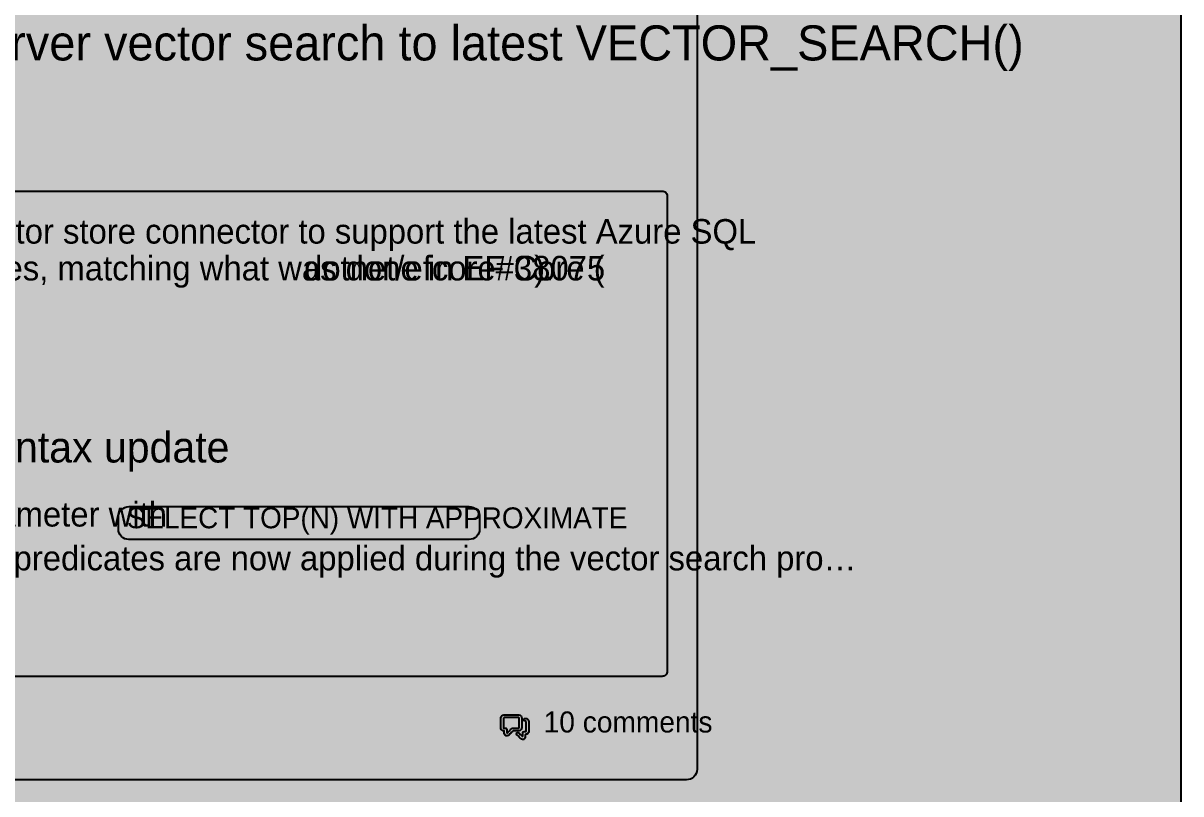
# Model space of a CAD drawing. Extents: x 0 to 2255, y 1 to 8699.
# Drawn here: x 620 to 1280, y 7800 to 8240 of the extents above; entities that cross this region are included whole.
import ezdxf

# ---------------------------------------------------------------- set-up
doc = ezdxf.new("R2010")
doc.units = 0

msp = doc.modelspace()

# ---------------------------------------------------------------- hatches: boundary and pattern name
at = {"true_color": 0x0d1117}
for points in [[(0, 8699), (1280, 8699), (1280, 0.77), (0, 0.77)], [(0, 8635), (1280, 8635), (1280, 0.77), (0, 0.77)], [(350, 8315), (998.03, 8315), (998.03, 8315), (999.2, 8314.88), (1000.33, 8314.54), (1001.37, 8313.99), (1002.28, 8313.24), (1003.02, 8312.33), (1003.58, 8311.3), (1003.92, 8310.17), (1004.03, 8309), (1004.03, 7814.07), (1004.03, 7814.07), (1003.92, 7812.9), (1003.58, 7811.77), (1003.02, 7810.73), (1002.28, 7809.82), (1001.37, 7809.08), (1000.33, 7808.52), (999.2, 7808.18), (998.03, 7808.07), (350, 7808.07), (350, 7808.07), (348.83, 7808.18), (347.7, 7808.52), (346.67, 7809.08), (345.76, 7809.82), (345.01, 7810.73), (344.46, 7811.77), (344.12, 7812.9), (344, 7814.07), (344, 8309), (344, 8309), (344.12, 8310.17), (344.46, 8311.3), (345.01, 8312.33), (345.76, 8313.24), (346.67, 8313.99), (347.7, 8314.54), (348.83, 8314.88), (350, 8315)]]:
    msp.add_hatch(color=256, dxfattribs=at).paths.add_polyline_path(points, flags=0)
at = {"true_color": 0x010409}
msp.add_hatch(color=256, dxfattribs=at).paths.add_polyline_path([(0, 8635), (1280, 8635), (1280, 0.77), (0, 0.77)], flags=0)
at = {"true_color": 0x151b23}
msp.add_hatch(color=256, dxfattribs=at).paths.add_polyline_path([(364, 8144), (984.03, 8144), (984.03, 8144), (984.62, 8143.94), (985.18, 8143.77), (985.7, 8143.49), (986.15, 8143.12), (986.53, 8142.67), (986.8, 8142.15), (986.98, 8141.59), (987.03, 8141), (987.03, 7870.07), (987.03, 7870.07), (986.98, 7869.48), (986.8, 7868.92), (986.53, 7868.4), (986.15, 7867.95), (985.7, 7867.57), (985.18, 7867.3), (984.62, 7867.12), (984.03, 7867.07), (364, 7867.07), (364, 7867.07), (363.41, 7867.12), (362.85, 7867.3), (362.33, 7867.57), (361.88, 7867.95), (361.51, 7868.4), (361.23, 7868.92), (361.06, 7869.48), (361, 7870.07), (361, 8141), (361, 8141), (361.06, 8141.59), (361.23, 8142.15), (361.51, 8142.67), (361.88, 8143.12), (362.33, 8143.49), (362.85, 8143.77), (363.41, 8143.94), (364, 8144)], flags=0)
at = {"true_color": 0x656c76}
msp.add_hatch(color=256, dxfattribs=at).paths.add_polyline_path([(679.95, 7963.95), (873.98, 7963.95), (873.98, 7963.95), (875.15, 7963.83), (876.28, 7963.49), (877.32, 7962.94), (878.23, 7962.19), (878.97, 7961.28), (879.53, 7960.25), (879.87, 7959.12), (879.98, 7957.95), (879.98, 7951.18), (879.98, 7951.18), (879.87, 7950.01), (879.53, 7948.89), (878.97, 7947.85), (878.23, 7946.94), (877.32, 7946.19), (876.28, 7945.64), (875.15, 7945.3), (873.98, 7945.18), (679.95, 7945.18), (679.95, 7945.18), (678.78, 7945.3), (677.65, 7945.64), (676.62, 7946.19), (675.71, 7946.94), (674.96, 7947.85), (674.41, 7948.89), (674.07, 7950.01), (673.95, 7951.18), (673.95, 7957.95), (673.95, 7957.95), (674.07, 7959.12), (674.41, 7960.25), (674.96, 7961.28), (675.71, 7962.19), (676.62, 7962.94), (677.65, 7963.49), (678.78, 7963.83), (679.95, 7963.95)], flags=0)
at = {"true_color": 0x9198a1}
h = msp.add_hatch(color=256, dxfattribs=at)
h.paths.add_polyline_path([(893.8, 7845.07), (894.46, 7845.07), (895.13, 7845.07), (895.79, 7845.07), (896.46, 7845.07), (897.12, 7845.07), (897.79, 7845.07), (898.45, 7845.07), (899.12, 7845.07), (899.78, 7845.07), (900.45, 7845.07), (901.11, 7845.07), (901.78, 7845.07), (902.44, 7845.06), (903.08, 7844.88), (903.6, 7844.48), (903.94, 7843.92), (904.05, 7843.26), (904.05, 7842.6), (904.05, 7841.93), (904.05, 7841.27), (904.05, 7840.6), (904.05, 7839.94), (904.05, 7839.28), (904.05, 7838.61), (904.05, 7837.95), (903.97, 7837.29), (903.65, 7836.71), (903.15, 7836.28), (902.52, 7836.08), (901.85, 7836.07), (901.19, 7836.07), (900.52, 7836.07), (899.86, 7836.07), (899.19, 7836.07), (898.7, 7835.66), (898.23, 7835.19), (897.76, 7834.72), (897.29, 7834.25), (896.82, 7833.78), (896.33, 7833.32), (895.72, 7833.08), (895.06, 7833.14), (894.5, 7833.48), (894.14, 7834.03), (894.05, 7834.68), (894.05, 7835.35), (894.05, 7836.01), (893.44, 7836.1), (892.83, 7836.36), (892.36, 7836.82), (892.09, 7837.43), (892.05, 7838.09), (892.05, 7838.75), (892.05, 7839.42), (892.05, 7840.08), (892.05, 7840.75), (892.05, 7841.41), (892.05, 7842.08), (892.05, 7842.74), (892.05, 7843.41), (892.21, 7844.05), (892.59, 7844.59), (893.15, 7844.94), (893.8, 7845.07)], flags=0)
h.paths.add_polyline_path([(893.55, 7843.32), (893.55, 7842.8), (893.55, 7842.27), (893.55, 7841.75), (893.55, 7841.23), (893.55, 7840.71), (893.55, 7840.19), (893.55, 7839.67), (893.55, 7839.14), (893.55, 7838.62), (893.55, 7838.1), (893.65, 7837.61), (894.17, 7837.57), (894.69, 7837.57), (895.19, 7837.46), (895.51, 7837.06), (895.55, 7836.54), (895.55, 7836.02), (895.55, 7835.5), (895.55, 7834.98), (895.67, 7834.75), (896.04, 7835.11), (896.41, 7835.48), (896.78, 7835.85), (897.14, 7836.22), (897.51, 7836.59), (897.88, 7836.96), (898.25, 7837.33), (898.71, 7837.56), (899.23, 7837.57), (899.75, 7837.57), (900.27, 7837.57), (900.79, 7837.57), (901.31, 7837.57), (901.83, 7837.57), (902.35, 7837.57), (902.55, 7838), (902.55, 7838.52), (902.55, 7839.04), (902.55, 7839.57), (902.55, 7840.09), (902.55, 7840.61), (902.55, 7841.13), (902.55, 7841.65), (902.55, 7842.17), (902.55, 7842.69), (902.55, 7843.22), (902.27, 7843.57), (901.75, 7843.57), (901.23, 7843.57), (900.71, 7843.57), (900.19, 7843.57), (899.67, 7843.57), (899.14, 7843.57), (898.62, 7843.57), (898.1, 7843.57), (897.58, 7843.57), (897.06, 7843.57), (896.54, 7843.57), (896.01, 7843.57), (895.49, 7843.57), (894.97, 7843.57), (894.45, 7843.57), (893.93, 7843.57), (893.55, 7843.32)], flags=0)
h.paths.add_polyline_path([(906.55, 7841.32), (906.08, 7841.57), (905.48, 7841.64), (905.09, 7842.08), (905.14, 7842.67), (905.6, 7843.04), (906.21, 7843.07), (906.81, 7842.99), (907.35, 7842.71), (907.77, 7842.27), (908, 7841.71), (908.05, 7841.11), (908.05, 7840.5), (908.05, 7839.89), (908.05, 7839.28), (908.05, 7838.67), (908.05, 7838.06), (908.05, 7837.45), (908.05, 7836.84), (908.05, 7836.23), (908.04, 7835.62), (907.87, 7835.04), (907.51, 7834.55), (907, 7834.21), (906.41, 7834.07), (906.05, 7833.82), (906.05, 7833.21), (906.05, 7832.6), (905.95, 7832), (905.62, 7831.5), (905.12, 7831.17), (904.52, 7831.07), (903.93, 7831.23), (903.46, 7831.6), (903.02, 7832.03), (902.59, 7832.46), (902.16, 7832.89), (901.73, 7833.33), (901.3, 7833.76), (901.03, 7834.29), (901.23, 7834.85), (901.77, 7835.09), (902.32, 7834.86), (902.75, 7834.43), (903.18, 7833.99), (903.61, 7833.56), (904.04, 7833.13), (904.48, 7832.7), (904.55, 7833.13), (904.55, 7833.74), (904.55, 7834.35), (904.56, 7834.96), (904.9, 7835.45), (905.49, 7835.57), (906.1, 7835.57), (906.55, 7835.83), (906.55, 7836.44), (906.55, 7837.05), (906.55, 7837.66), (906.55, 7838.27), (906.55, 7838.88), (906.55, 7839.49), (906.55, 7840.1), (906.55, 7840.71), (906.55, 7841.32)], flags=0)

# ---------------------------------------------------------------- linework, layer by layer
at = {"true_color": 0x0d1117}
for points in [[(0, 8699), (1280, 8699), (1280, 0.77), (0, 0.77)], [(0, 8635), (1280, 8635), (1280, 0.77), (0, 0.77)]]:
    msp.add_lwpolyline(points, close=True, dxfattribs=at)
at = {"true_color": 0x010409}
msp.add_lwpolyline([(0, 8635), (1280, 8635), (1280, 0.77), (0, 0.77)], close=True, dxfattribs=at)
at = {"true_color": 0x3d444d}
msp.add_lwpolyline([(350, 8315), (998.03, 8315), (998.03, 8315), (999.2, 8314.88), (1000.33, 8314.54), (1001.37, 8313.99), (1002.28, 8313.24), (1003.02, 8312.33), (1003.58, 8311.3), (1003.92, 8310.17), (1004.03, 8309), (1004.03, 7814.07), (1004.03, 7814.07), (1003.92, 7812.9), (1003.58, 7811.77), (1003.02, 7810.73), (1002.28, 7809.82), (1001.37, 7809.08), (1000.33, 7808.52), (999.2, 7808.18), (998.03, 7808.07), (350, 7808.07)], dxfattribs=at)
at = {"true_color": 0x151b23}
msp.add_lwpolyline([(364, 8144), (984.03, 8144), (984.03, 8144), (984.62, 8143.94), (985.18, 8143.77), (985.7, 8143.49), (986.15, 8143.12), (986.53, 8142.67), (986.8, 8142.15), (986.98, 8141.59), (987.03, 8141), (987.03, 7870.07), (987.03, 7870.07), (986.98, 7869.48), (986.8, 7868.92), (986.53, 7868.4), (986.15, 7867.95), (985.7, 7867.57), (985.18, 7867.3), (984.62, 7867.12), (984.03, 7867.07), (364, 7867.07)], dxfattribs=at)
at = {"true_color": 0x656c76}
msp.add_lwpolyline([(679.95, 7963.95), (873.98, 7963.95), (873.98, 7963.95), (875.15, 7963.83), (876.28, 7963.49), (877.32, 7962.94), (878.23, 7962.19), (878.97, 7961.28), (879.53, 7960.25), (879.87, 7959.12), (879.98, 7957.95), (879.98, 7951.18), (879.98, 7951.18), (879.87, 7950.01), (879.53, 7948.89), (878.97, 7947.85), (878.23, 7946.94), (877.32, 7946.19), (876.28, 7945.64), (875.15, 7945.3), (873.98, 7945.18), (679.95, 7945.18), (679.95, 7945.18), (678.78, 7945.3), (677.65, 7945.64), (676.62, 7946.19), (675.71, 7946.94), (674.96, 7947.85), (674.41, 7948.89), (674.07, 7950.01), (673.95, 7951.18), (673.95, 7957.95), (673.95, 7957.95), (674.07, 7959.12), (674.41, 7960.25), (674.96, 7961.28), (675.71, 7962.19), (676.62, 7962.94), (677.65, 7963.49), (678.78, 7963.83), (679.95, 7963.95)], close=True, dxfattribs=at)
at = {"true_color": 0x9198a1}
for points in [[(893.8, 7845.07), (894.46, 7845.07), (895.13, 7845.07), (895.79, 7845.07), (896.46, 7845.07), (897.12, 7845.07), (897.79, 7845.07), (898.45, 7845.07), (899.12, 7845.07), (899.78, 7845.07), (900.45, 7845.07), (901.11, 7845.07), (901.78, 7845.07), (902.44, 7845.06), (903.08, 7844.88), (903.6, 7844.48), (903.94, 7843.92), (904.05, 7843.26), (904.05, 7842.6), (904.05, 7841.93), (904.05, 7841.27), (904.05, 7840.6), (904.05, 7839.94), (904.05, 7839.28), (904.05, 7838.61), (904.05, 7837.95), (903.97, 7837.29), (903.65, 7836.71), (903.15, 7836.28), (902.52, 7836.08), (901.85, 7836.07), (901.19, 7836.07), (900.52, 7836.07), (899.86, 7836.07), (899.19, 7836.07), (898.7, 7835.66), (898.23, 7835.19), (897.76, 7834.72), (897.29, 7834.25), (896.82, 7833.78), (896.33, 7833.32), (895.72, 7833.08), (895.06, 7833.14), (894.5, 7833.48), (894.14, 7834.03), (894.05, 7834.68), (894.05, 7835.35), (894.05, 7836.01), (893.44, 7836.1), (892.83, 7836.36), (892.36, 7836.82), (892.09, 7837.43), (892.05, 7838.09), (892.05, 7838.75), (892.05, 7839.42), (892.05, 7840.08), (892.05, 7840.75), (892.05, 7841.41), (892.05, 7842.08), (892.05, 7842.74), (892.05, 7843.41), (892.21, 7844.05), (892.59, 7844.59), (893.15, 7844.94), (893.8, 7845.07)], [(893.55, 7843.32), (893.55, 7842.8), (893.55, 7842.27), (893.55, 7841.75), (893.55, 7841.23), (893.55, 7840.71), (893.55, 7840.19), (893.55, 7839.67), (893.55, 7839.14), (893.55, 7838.62), (893.55, 7838.1), (893.65, 7837.61), (894.17, 7837.57), (894.69, 7837.57), (895.19, 7837.46), (895.51, 7837.06), (895.55, 7836.54), (895.55, 7836.02), (895.55, 7835.5), (895.55, 7834.98), (895.67, 7834.75), (896.04, 7835.11), (896.41, 7835.48), (896.78, 7835.85), (897.14, 7836.22), (897.51, 7836.59), (897.88, 7836.96), (898.25, 7837.33), (898.71, 7837.56), (899.23, 7837.57), (899.75, 7837.57), (900.27, 7837.57), (900.79, 7837.57), (901.31, 7837.57), (901.83, 7837.57), (902.35, 7837.57), (902.55, 7838), (902.55, 7838.52), (902.55, 7839.04), (902.55, 7839.57), (902.55, 7840.09), (902.55, 7840.61), (902.55, 7841.13), (902.55, 7841.65), (902.55, 7842.17), (902.55, 7842.69), (902.55, 7843.22), (902.27, 7843.57), (901.75, 7843.57), (901.23, 7843.57), (900.71, 7843.57), (900.19, 7843.57), (899.67, 7843.57), (899.14, 7843.57), (898.62, 7843.57), (898.1, 7843.57), (897.58, 7843.57), (897.06, 7843.57), (896.54, 7843.57), (896.01, 7843.57), (895.49, 7843.57), (894.97, 7843.57), (894.45, 7843.57), (893.93, 7843.57), (893.55, 7843.32)], [(906.55, 7841.32), (906.08, 7841.57), (905.48, 7841.64), (905.09, 7842.08), (905.14, 7842.67), (905.6, 7843.04), (906.21, 7843.07), (906.81, 7842.99), (907.35, 7842.71), (907.77, 7842.27), (908, 7841.71), (908.05, 7841.11), (908.05, 7840.5), (908.05, 7839.89), (908.05, 7839.28), (908.05, 7838.67), (908.05, 7838.06), (908.05, 7837.45), (908.05, 7836.84), (908.05, 7836.23), (908.04, 7835.62), (907.87, 7835.04), (907.51, 7834.55), (907, 7834.21), (906.41, 7834.07), (906.05, 7833.82), (906.05, 7833.21), (906.05, 7832.6), (905.95, 7832), (905.62, 7831.5), (905.12, 7831.17), (904.52, 7831.07), (903.93, 7831.23), (903.46, 7831.6), (903.02, 7832.03), (902.59, 7832.46), (902.16, 7832.89), (901.73, 7833.33), (901.3, 7833.76), (901.03, 7834.29), (901.23, 7834.85), (901.77, 7835.09), (902.32, 7834.86), (902.75, 7834.43), (903.18, 7833.99), (903.61, 7833.56), (904.04, 7833.13), (904.48, 7832.7), (904.55, 7833.13), (904.55, 7833.74), (904.55, 7834.35), (904.56, 7834.96), (904.9, 7835.45), (905.49, 7835.57), (906.1, 7835.57), (906.55, 7835.83), (906.55, 7836.44), (906.55, 7837.05), (906.55, 7837.66), (906.55, 7838.27), (906.55, 7838.88), (906.55, 7839.49), (906.55, 7840.1), (906.55, 7840.71), (906.55, 7841.32)]]:
    msp.add_lwpolyline(points, close=True, dxfattribs=at)

# ---------------------------------------------------------------- texts
at = {"true_color": 0xf0f6fc}
for s, height, p in [('.Net: Update SQL Server vector search to latest VECTOR_SEARCH()', 20, (361, 8218.5)), ('Updates the SQL Server vector store connector to support the latest Azure SQL', 14, (377, 8114)), ('VECTOR_SEARCH() features, matching what was done in EF Core (', 14, (377, 8093)), (').', 14, (911.07, 8093)), ('VECTOR_SEARCH syntax update', 17.5, (377, 7989.12)), (' parameter with ', 14, (572.63, 7952.57)), ('SELECT TOP(N) WITH APPROXIMATE', 11.9, (678.72, 7951.59)), ('Enable iterative WHERE predicates are now applied during the vector search pro…', 14, (405, 7927.57))]:
    msp.add_text(s, height=height, dxfattribs=at).set_placement(p)
at = {"true_color": 0x4493f8}
msp.add_text('dotnet/efcore#38075', height=14, dxfattribs=at).set_placement((779.87, 8093))
at = {"true_color": 0x9198a1}
msp.add_text(' 10 comments', height=12, dxfattribs=at).set_placement((912.05, 7835.07))

doc.saveas('drawing.dxf')
